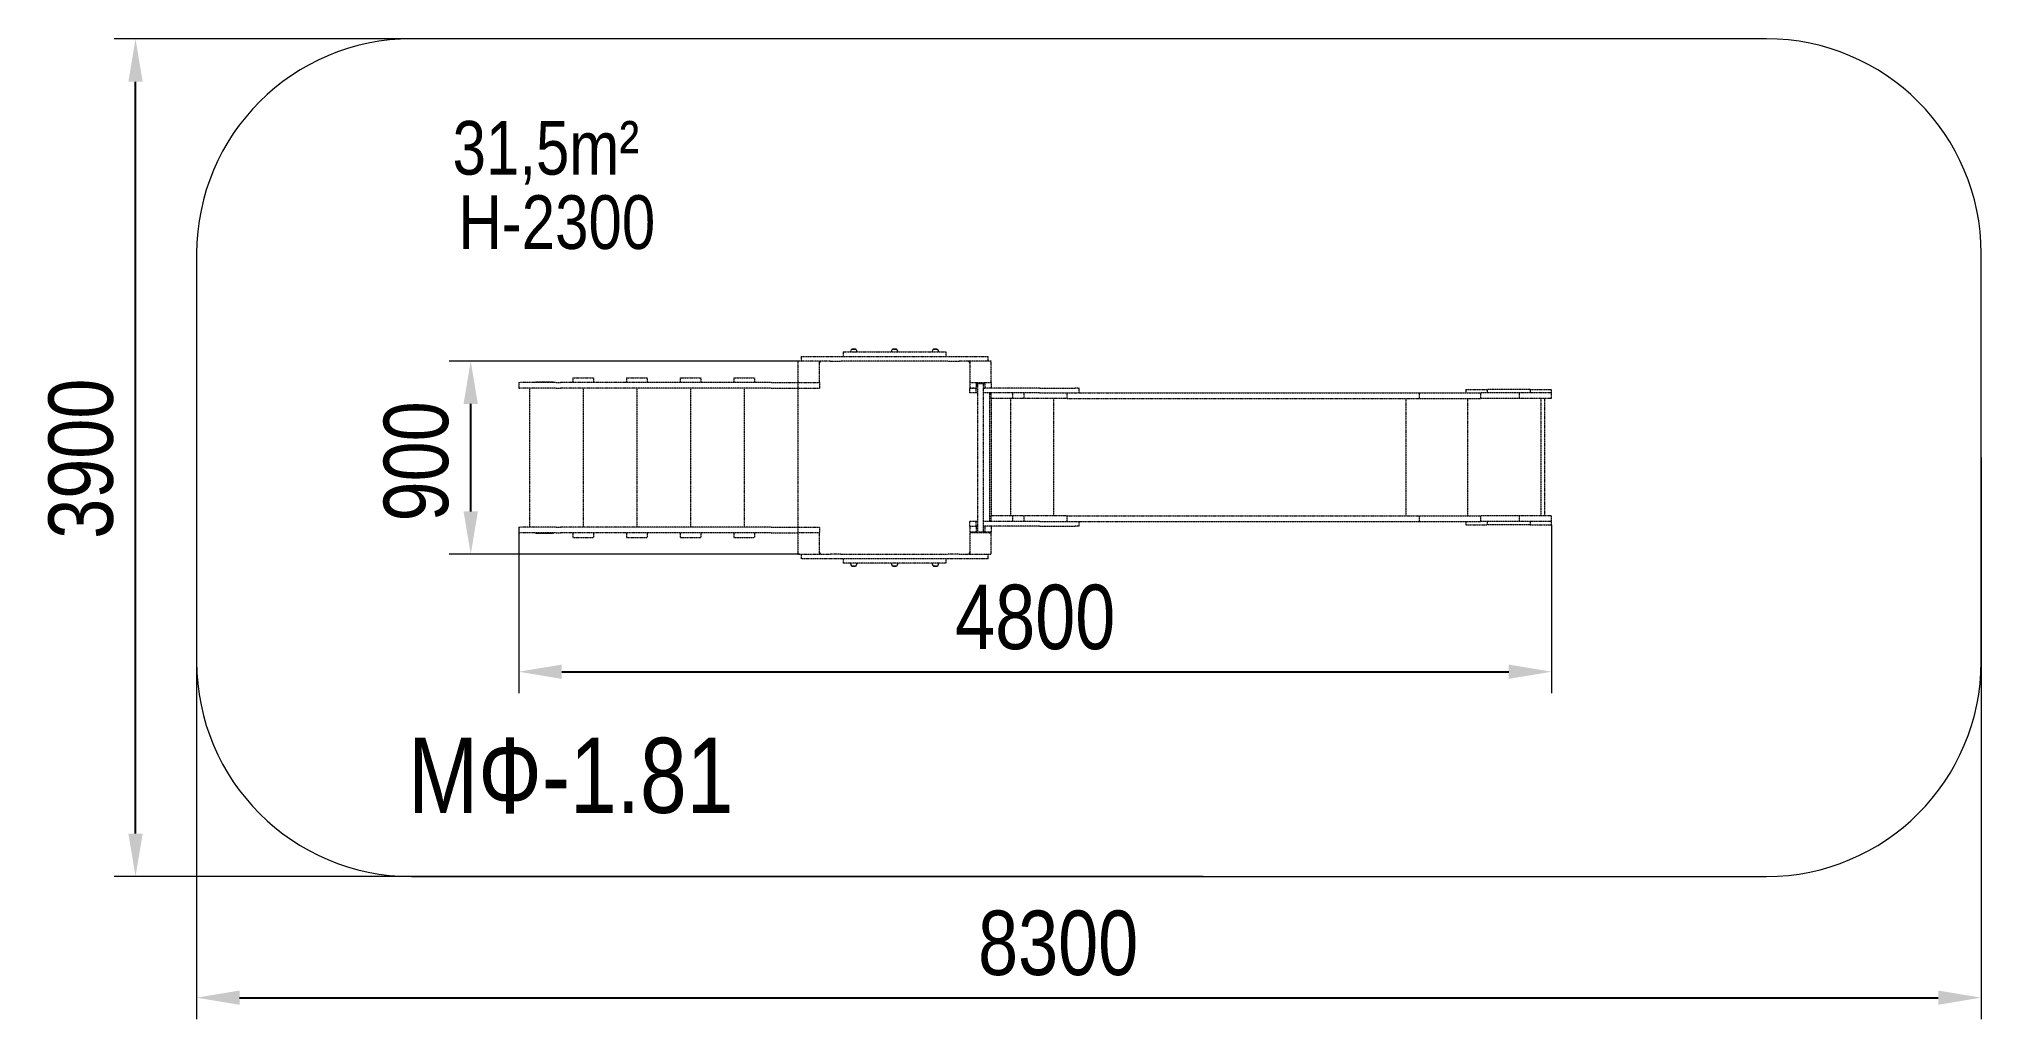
# Model space of a CAD drawing. Header units: millimetres. Extents: x -4067 to 4977, y -2250 to 2314.
import ezdxf

# ---------------------------------------------------------------- set-up
doc = ezdxf.new("R2010")
doc.units = ezdxf.units.MM
doc.linetypes.add('HIDDEN', pattern=[1.905, 1.27, -0.635])
for name, color, linetype in [('DIKOM_АРТИКУЛ', 7, 'Continuous'), ('DIKOM_ЗОНА', 90, 'Continuous'), ('DIKOM_ОБЪЕКТ', 7, 'Continuous'), ('DIKOM_РАЗМЕР_ЗОНА', 7, 'Continuous'), ('DIKOM_РАЗМЕР_ОБЪЕКТА', 7, 'Continuous')]:
    doc.layers.add(name, color=color, linetype=linetype)
doc.styles.add('style1', font='arialbd.ttf', dxfattribs={"width": 0.8})
doc.dimstyles.new('1-50', dxfattribs={"dimtxt": 300, "dimasz": 200, "dimexe": 100, "dimexo": 0, "dimgap": 100, "dimtad": 1, "dimtxsty": 'style1', "dimcen": 200, "dimclrd": 7, "dimclre": 7, "dimclrt": 7, "dimadec": 1, "dimazin": 2, "dimtfac": 1, "dimtmove": 0, "dimatfit": 2, "dimfxl": 0, "dimlwd": 25, "dimlwe": 18, "dimarcsym": 0})

# ---------------------------------------------------------------- blocks, each defined once
blk = doc.blocks.new('*D0')
at = {"layer": 'Defpoints', "color": 0, "transparency": 16777216}
for p in [(-2056.2, 814.5), (-525.6, 814.5), (-525.6, -85.5)]:
    blk.add_point(p, dxfattribs=at)
at = {"layer": 'DIKOM_РАЗМЕР_ОБЪЕКТА', "color": 7, "lineweight": 18, "transparency": 16777216}
for p, q in [((-525.6, 814.5), (-2156.2, 814.5)), ((-525.6, -85.5), (-2156.2, -85.5))]:
    blk.add_line(p, q, dxfattribs=at)
at = {"layer": 'DIKOM_РАЗМЕР_ОБЪЕКТА', "color": 7, "lineweight": 25, "transparency": 16777216}
blk.add_line((-2056.2, 114.5), (-2056.2, 614.5), dxfattribs=at)
at = {"layer": 'DIKOM_РАЗМЕР_ОБЪЕКТА', "color": 7, "transparency": 16777216}
for points in [[(-2089.5, 614.5), (-2022.8, 614.5), (-2056.2, 814.5)], [(-2089.5, 114.5), (-2022.8, 114.5), (-2056.2, -85.5)]]:
    blk.add_solid(points, dxfattribs=at)
at = {"layer": 'DIKOM_РАЗМЕР_ОБЪЕКТА', "color": 7, "transparency": 16777216, "insert": (-2309.3, 347.2), "char_height": 300, "attachment_point": 5, "rotation": 90, "style": 'style1'}
blk.add_mtext('{\\fArial|b0|i0|c204|p34;900}', dxfattribs=at)
blk = doc.blocks.new('*D1')
at = {"layer": 'Defpoints', "color": 0, "transparency": 16777216}
for p in [(-1832.4, 41.5), (2977, 51.5), (2977, -632.2)]:
    blk.add_point(p, dxfattribs=at)
at = {"layer": 'DIKOM_РАЗМЕР_ОБЪЕКТА', "color": 7, "lineweight": 18, "transparency": 16777216}
for p, q in [((-1832.4, 41.5), (-1832.4, -732.2)), ((2977, 51.5), (2977, -732.2))]:
    blk.add_line(p, q, dxfattribs=at)
at = {"layer": 'DIKOM_РАЗМЕР_ОБЪЕКТА', "color": 7, "lineweight": 25, "transparency": 16777216}
blk.add_line((-1632.4, -632.2), (2777, -632.2), dxfattribs=at)
at = {"layer": 'DIKOM_РАЗМЕР_ОБЪЕКТА', "color": 7, "transparency": 16777216}
for points in [[(-1632.4, -598.9), (-1632.4, -665.6), (-1832.4, -632.2)], [(2777, -598.9), (2777, -665.6), (2977, -632.2)]]:
    blk.add_solid(points, dxfattribs=at)
at = {"layer": 'DIKOM_РАЗМЕР_ОБЪЕКТА', "color": 7, "transparency": 16777216, "insert": (572.3, -379.1), "char_height": 300, "attachment_point": 5, "style": 'style1'}
blk.add_mtext('{\\fArial|b0|i0|c204|p34;4800}', dxfattribs=at)
blk = doc.blocks.new('*D2')
at = {"layer": 'Defpoints', "color": 0, "transparency": 16777216}
for p in [(-3332.4, 364.5), (4977, 364.5), (4977, -2149.8)]:
    blk.add_point(p, dxfattribs=at)
at = {"layer": 'DIKOM_РАЗМЕР_ЗОНА', "color": 7, "lineweight": 18, "transparency": 16777216}
for p, q in [((-3332.4, 364.5), (-3332.4, -2249.8)), ((4977, 364.5), (4977, -2249.8))]:
    blk.add_line(p, q, dxfattribs=at)
at = {"layer": 'DIKOM_РАЗМЕР_ЗОНА', "color": 7, "lineweight": 25, "transparency": 16777216}
blk.add_line((-3132.4, -2149.8), (4777, -2149.8), dxfattribs=at)
at = {"layer": 'DIKOM_РАЗМЕР_ЗОНА', "color": 7, "transparency": 16777216}
for points in [[(-3132.4, -2116.5), (-3132.4, -2183.1), (-3332.4, -2149.8)], [(4777, -2116.5), (4777, -2183.1), (4977, -2149.8)]]:
    blk.add_solid(points, dxfattribs=at)
at = {"layer": 'DIKOM_РАЗМЕР_ЗОНА', "color": 7, "transparency": 16777216, "insert": (679, -1896.5), "char_height": 300, "attachment_point": 5, "style": 'style1'}
blk.add_mtext('{\\fArial|b0|i0|c204|p34;8300}', dxfattribs=at)
blk = doc.blocks.new('*D3')
at = {"layer": 'Defpoints', "color": 0, "transparency": 16777216}
for p in [(-3617.1, 2314.5), (1354.3, 2314.5), (1354.3, -1585.5)]:
    blk.add_point(p, dxfattribs=at)
at = {"layer": 'DIKOM_РАЗМЕР_ЗОНА', "color": 7, "lineweight": 18, "transparency": 16777216}
for p, q in [((1354.3, 2314.5), (-3717.1, 2314.5)), ((1354.3, -1585.5), (-3717.1, -1585.5))]:
    blk.add_line(p, q, dxfattribs=at)
at = {"layer": 'DIKOM_РАЗМЕР_ЗОНА', "color": 7, "lineweight": 25, "transparency": 16777216}
blk.add_line((-3617.1, -1385.5), (-3617.1, 2114.5), dxfattribs=at)
at = {"layer": 'DIKOM_РАЗМЕР_ЗОНА', "color": 7, "transparency": 16777216}
for points in [[(-3650.4, 2114.5), (-3583.8, 2114.5), (-3617.1, 2314.5)], [(-3650.4, -1385.5), (-3583.8, -1385.5), (-3617.1, -1585.5)]]:
    blk.add_solid(points, dxfattribs=at)
at = {"layer": 'DIKOM_РАЗМЕР_ЗОНА', "color": 7, "transparency": 16777216, "insert": (-3870.4, 359.6), "char_height": 300, "attachment_point": 5, "rotation": 90, "style": 'style1'}
blk.add_mtext('{\\fArial|b0|i0|c204|p34;3900}', dxfattribs=at)

msp = doc.modelspace()

# ---------------------------------------------------------------- linework, layer by layer
at = {"layer": 'DIKOM_ЗОНА', "color": 3, "lineweight": 15}
msp.add_lwpolyline([(-3332.416, 1314.479), (-3332.416, -585.521, 0.41421356), (-2332.416, -1585.521), (3977.028, -1585.521, 0.41421356), (4977.028, -585.521), (4977.028, 1314.479, 0.41421356), (3977.028, 2314.479), (-2332.416, 2314.479, 0.41421356)], format="xyb", close=True, dxfattribs=at)
at = {"layer": 'DIKOM_ОБЪЕКТ', "color": 7, "linetype": 'HIDDEN', "lineweight": 15}
for p, q in [((-532.417, 814.479), (-532.417, 714.479)), ((-432.417, 814.479), (-532.417, 814.479)), ((-517.417, 835.479), (-517.417, 814.479)), ((-517.417, 835.479), (-492.417, 835.479)), ((-492.417, 835.479), (-422.417, 835.479)), ((-432.417, 714.479), (-432.417, 814.479)), ((-422.417, 814.479), (-432.417, 814.479)), ((-422.417, 835.479), (-382.417, 835.479)), ((-382.417, 814.479), (-422.417, 814.479)), ((-382.417, 835.479), (-332.417, 835.479)), ((-382.417, 814.479), (-332.417, 814.479)), ((-332.417, 835.479), (167.583, 835.479)), ((167.583, 814.479), (-332.417, 814.479)), ((-321.904, 856.479), (-321.904, 835.479)), ((-321.904, 856.479), (-266.857, 856.479)), ((-261.617, 868.479), (-283.217, 868.479)), ((-273.874, 869.531), (-273.891, 869.531)), ((-273.74, 869.531), (-273.874, 869.531)), ((-272.971, 869.531), (-273.74, 869.531)), ((-273.043, 869.53), (-273.043, 869.535)), ((-271.798, 869.531), (-272.659, 869.531)), ((-271.787, 869.531), (-271.629, 869.531)), ((-271.563, 869.531), (-271.299, 869.531)), ((-271.078, 869.494), (-271.47, 869.508)), ((-271.117, 869.531), (-271.246, 869.531)), ((-270.942, 869.531), (-271.117, 869.531)), ((-269.98, 869.433), (-270.372, 869.459)), ((-268.211, 869.439), (-269.98, 869.433)), ((-269.701, 869.512), (-269.309, 869.499)), ((-268.771, 869.402), (-268.517, 869.414)), ((-268.603, 869.465), (-268.211, 869.439)), ((-266.882, 869.06), (-267.93, 869.22)), ((-267.067, 869.137), (-267.717, 869.232)), ((-267.717, 869.188), (-267.717, 869.232)), ((-265.711, 869.143), (-267.067, 869.137)), ((-267.067, 869.137), (-267.067, 869.088)), ((-265.112, 869.068), (-266.882, 869.06)), ((-266.857, 856.479), (-192.631, 856.479)), ((-266.374, 869.24), (-265.711, 869.143)), ((-266.206, 869.215), (-266.206, 869.234)), ((-265.709, 869.158), (-265.112, 869.068)), ((-192.631, 856.479), (-163.918, 856.479)), ((-163.918, 856.479), (-131.904, 856.479)), ((-131.904, 856.479), (-32.929, 856.479)), ((-71.617, 868.479), (-93.217, 868.479)), ((-87.226, 869.397), (-87.897, 869.339)), ((-87.502, 869.374), (-87.488, 869.376)), ((-87.109, 869.398), (-87.226, 869.397)), ((-85.781, 869.518), (-85.781, 869.473)), ((-84.965, 869.515), (-85.298, 869.505)), ((-83.353, 869.531), (-83.877, 869.531)), ((-82.276, 869.531), (-82.59, 869.531)), ((-82.586, 869.531), (-82.586, 869.535)), ((-82.066, 869.494), (-82.367, 869.508)), ((-81.881, 869.53), (-82.172, 869.53)), ((-81.416, 869.531), (-81.685, 869.531)), ((-81.224, 869.433), (-81.525, 869.459)), ((-81.419, 869.531), (-81.471, 869.531)), ((-80.942, 869.531), (-81.416, 869.531)), ((-78.6, 869.439), (-81.224, 869.433)), ((-79.748, 869.38), (-79.748, 869.238)), ((-79.743, 869.512), (-79.442, 869.499)), ((-78.848, 869.06), (-79.651, 869.22)), ((-78.842, 869.137), (-79.34, 869.232)), ((-79.34, 869.158), (-79.34, 869.232)), ((-78.901, 869.465), (-78.6, 869.439)), ((-76.224, 869.068), (-78.848, 869.06)), ((-76.831, 869.143), (-78.842, 869.137)), ((-77.339, 869.24), (-76.831, 869.143)), ((-77.062, 869.234), (-76.224, 869.068)), ((-76.07, 869.24), (-75.343, 869.143)), ((-75.341, 869.145), (-74.781, 869.068)), ((-32.929, 856.479), (-0.915, 856.479)), ((-0.915, 856.479), (27.798, 856.479)), ((27.798, 856.479), (102.024, 856.479)), ((118.383, 868.479), (96.783, 868.479)), ((102.024, 856.479), (157.071, 856.479)), ((106.135, 869.531), (106.109, 869.531)), ((106.286, 869.531), (106.135, 869.531)), ((107.094, 869.531), (106.286, 869.531)), ((106.913, 869.53), (106.913, 869.535)), ((108.144, 869.531), (107.286, 869.531)), ((108.477, 869.531), (108.653, 869.531)), ((109.034, 869.494), (108.633, 869.508)), ((108.905, 869.531), (108.714, 869.531)), ((109.058, 869.531), (108.905, 869.531)), ((110.156, 869.433), (109.755, 869.459)), ((111.808, 869.439), (110.156, 869.433)), ((110.286, 869.512), (110.383, 869.509)), ((111.327, 869.402), (111.574, 869.414)), ((111.408, 869.465), (111.808, 869.439)), ((113.322, 869.06), (112.251, 869.22)), ((113.114, 869.137), (112.45, 869.232)), ((112.45, 869.19), (112.45, 869.232)), ((114.38, 869.143), (113.114, 869.137)), ((113.114, 869.137), (113.114, 869.091)), ((114.974, 869.068), (113.322, 869.06)), ((113.703, 869.24), (114.38, 869.143)), ((113.857, 869.218), (113.857, 869.234)), ((114.382, 869.156), (114.974, 869.068)), ((157.071, 835.479), (157.071, 856.479)), ((167.583, 835.479), (217.583, 835.479)), ((167.583, 814.479), (217.583, 814.479)), ((217.583, 835.479), (257.583, 835.479)), ((257.583, 814.479), (217.583, 814.479)), ((257.583, 835.479), (327.583, 835.479)), ((267.583, 814.479), (257.583, 814.479)), ((367.583, 814.479), (267.583, 814.479)), ((267.583, 814.479), (267.583, 714.479)), ((327.583, 835.479), (352.583, 835.479)), ((352.583, 814.479), (352.583, 835.479)), ((367.583, 714.479), (367.583, 814.479)), ((-1580.419, 735.479), (-1580.419, 714.479)), ((-1580.419, 735.479), (-1484.419, 735.479)), ((-1484.419, 735.479), (-1484.419, 714.479)), ((-1330.419, 735.479), (-1330.419, 714.479)), ((-1330.419, 735.479), (-1234.419, 735.479)), ((-1234.419, 735.479), (-1234.419, 714.479)), ((-1080.419, 735.479), (-1080.419, 714.479)), ((-1080.419, 735.479), (-984.419, 735.479)), ((-984.419, 735.479), (-984.419, 714.479)), ((-830.419, 735.479), (-830.419, 714.479)), ((-830.419, 735.479), (-734.419, 735.479)), ((-734.419, 735.479), (-734.419, 714.479)), ((-1832.416, 714.479), (-1832.416, 687.479)), ((-1832.416, 714.479), (-1825.134, 714.479)), ((-1832.416, 687.479), (-1825.134, 687.479)), ((-1658.632, 714.479), (-1825.134, 714.479)), ((-1658.632, 687.479), (-1825.134, 687.479)), ((-1782.417, 687.479), (-1782.417, 41.479)), ((-1752.417, 717.479), (-1672.417, 717.479)), ((-1752.417, 714.479), (-1752.417, 717.479)), ((-1672.417, 717.479), (-1672.417, 714.479)), ((-1658.632, 714.479), (-1637.595, 714.479)), ((-1658.632, 687.479), (-1637.595, 687.479)), ((-657.681, 714.479), (-1637.595, 714.479)), ((-657.681, 687.479), (-1637.595, 687.479)), ((-1532.417, 687.479), (-1532.417, 41.479)), ((-1282.417, 687.479), (-1282.417, 41.479)), ((-1032.417, 687.479), (-1032.417, 41.479)), ((-782.417, 687.479), (-782.417, 41.479)), ((-657.681, 714.479), (-586.001, 714.479)), ((-657.681, 687.479), (-586.001, 687.479)), ((-586.001, 714.479), (-532.417, 714.479)), ((-586.001, 687.479), (-532.417, 687.479)), ((-532.417, 714.479), (-432.417, 714.479)), ((-532.417, 714.479), (-532.417, 687.479)), ((-532.417, 687.479), (-432.417, 687.479)), ((-532.417, 687.479), (-532.417, 41.479)), ((-432.417, 714.479), (-432.417, 687.479)), ((267.583, 714.479), (367.583, 714.479)), ((267.583, 714.479), (267.583, 687.479)), ((267.583, 714.479), (267.583, 714.479)), ((267.583, 666.479), (267.583, 687.479)), ((267.595, 687.479), (267.583, 687.479)), ((267.595, 687.479), (267.583, 687.479)), ((267.595, 666.479), (267.583, 666.479)), ((267.595, 714.479), (267.595, 687.479)), ((267.595, 666.479), (267.595, 687.479)), ((297.595, 687.479), (267.595, 687.479)), ((267.595, 687.479), (297.595, 687.479)), ((297.595, 666.479), (267.595, 666.479)), ((297.583, 714.479), (297.583, 710.479)), ((297.583, 710.479), (337.583, 710.479)), ((297.595, 710.479), (297.595, 687.479)), ((297.595, 666.479), (297.595, 687.479)), ((297.595, 687.479), (304.083, 687.479)), ((304.083, 666.479), (297.595, 666.479)), ((304.083, 710.479), (304.083, 18.479)), ((331.083, 18.479), (331.083, 710.479)), ((331.083, 687.479), (337.592, 687.479)), ((448.746, 666.479), (331.083, 666.479)), ((337.583, 714.479), (337.583, 710.479)), ((337.592, 714.479), (337.592, 687.479)), ((448.746, 687.479), (337.687, 687.479)), ((361.583, 66.479), (361.583, 666.479)), ((367.583, 714.479), (367.592, 714.479)), ((367.583, 639.479), (367.583, 666.479)), ((467.583, 639.479), (367.583, 639.479)), ((367.583, 639.479), (367.583, 93.479)), ((367.592, 714.479), (367.592, 687.479)), ((591.495, 687.479), (448.746, 687.479)), ((591.495, 666.479), (448.746, 666.479)), ((457.368, 639.479), (457.368, 93.479)), ((467.583, 639.479), (467.583, 666.479)), ((520.348, 639.479), (467.583, 639.479)), ((520.348, 639.479), (520.348, 666.479)), ((720.893, 639.479), (520.348, 639.479)), ((591.495, 687.479), (757.629, 687.479)), ((591.495, 666.479), (757.629, 666.479)), ((657.913, 639.479), (657.913, 93.479)), ((720.893, 639.479), (720.893, 666.479)), ((720.893, 639.479), (2360.967, 639.479)), ((776.49, 687.479), (757.629, 687.479)), ((757.629, 666.479), (2360.967, 666.479)), ((776.49, 666.479), (776.49, 687.479)), ((2297.986, 639.479), (2297.986, 93.479)), ((2360.967, 639.479), (2360.967, 666.479)), ((2360.967, 666.479), (2647.459, 666.479)), ((2360.967, 639.479), (2647.459, 639.479)), ((2577.027, 681.479), (2577.027, 666.479)), ((2577.027, 681.479), (2677.028, 681.479)), ((2584.479, 639.479), (2584.479, 93.479)), ((2647.459, 639.479), (2647.459, 666.479)), ((2827.027, 666.479), (2647.459, 666.479)), ((2827.027, 639.479), (2647.459, 639.479)), ((2677.028, 681.479), (2677.028, 666.479)), ((2877.028, 681.479), (2677.028, 681.479)), ((2827.027, 639.479), (2827.027, 666.479)), ((2977.028, 666.479), (2827.027, 666.479)), ((2977.028, 639.479), (2827.027, 639.479)), ((2877.028, 681.479), (2877.028, 666.479)), ((2877.028, 681.479), (2977.028, 681.479)), ((2927.028, 639.479), (2927.028, 93.479)), ((2946.028, 93.479), (2946.028, 639.479)), ((2977.028, 666.479), (2977.028, 681.479)), ((2977.028, 639.479), (2977.028, 666.479)), ((367.583, 66.479), (367.583, 93.479)), ((467.583, 93.479), (367.583, 93.479)), ((467.583, 66.479), (467.583, 93.479)), ((520.348, 93.479), (467.583, 93.479)), ((520.348, 66.479), (520.348, 93.479)), ((720.893, 93.479), (520.348, 93.479)), ((720.893, 66.479), (720.893, 93.479)), ((720.893, 93.479), (2360.967, 93.479)), ((2360.967, 66.479), (2360.967, 93.479)), ((2360.967, 93.479), (2647.459, 93.479)), ((2647.459, 66.479), (2647.459, 93.479)), ((2827.027, 93.479), (2647.459, 93.479)), ((2827.027, 66.479), (2827.027, 93.479)), ((2977.028, 93.479), (2827.027, 93.479)), ((2977.028, 66.479), (2977.028, 93.479)), ((-1832.416, 41.479), (-1832.416, 14.479)), ((-1832.416, 41.479), (-1825.134, 41.479)), ((-1832.416, 14.479), (-1825.134, 14.479)), ((-1658.632, 41.479), (-1825.134, 41.479)), ((-1658.632, 14.479), (-1825.134, 14.479)), ((-1752.417, 11.479), (-1752.417, 14.479)), ((-1672.417, 11.479), (-1752.417, 11.479)), ((-1672.417, 14.479), (-1672.417, 11.479)), ((-1658.632, 41.479), (-1637.595, 41.479)), ((-1658.632, 14.479), (-1637.595, 14.479)), ((-657.681, 41.479), (-1637.595, 41.479)), ((-657.681, 14.479), (-1637.595, 14.479)), ((-1580.419, 14.479), (-1580.419, -6.521)), ((-1484.419, 14.479), (-1484.419, -6.521)), ((-1330.419, 14.479), (-1330.419, -6.521)), ((-1234.419, 14.479), (-1234.419, -6.521)), ((-1080.419, 14.479), (-1080.419, -6.521)), ((-984.419, 14.479), (-984.419, -6.521)), ((-830.419, 14.479), (-830.419, -6.521)), ((-734.419, 14.479), (-734.419, -6.521)), ((-657.681, 41.479), (-586.001, 41.479)), ((-657.681, 14.479), (-586.001, 14.479)), ((-586.001, 41.479), (-532.417, 41.479)), ((-586.001, 14.479), (-532.417, 14.479)), ((-532.417, 41.479), (-532.417, 14.479)), ((-532.417, 41.479), (-432.417, 41.479)), ((-432.417, 14.479), (-532.417, 14.479)), ((-532.417, 14.479), (-532.417, -85.521)), ((-432.417, 41.479), (-432.417, 14.479)), ((-432.417, -85.521), (-432.417, 14.479)), ((267.583, 45.479), (267.583, 66.479)), ((267.595, 66.479), (267.583, 66.479)), ((267.595, 45.479), (267.583, 45.479)), ((267.583, 45.479), (267.583, 18.479)), ((267.595, 45.479), (267.583, 45.479)), ((267.595, 18.479), (267.583, 18.479)), ((367.583, 14.479), (267.583, 14.479)), ((267.583, 14.479), (267.583, -85.521)), ((267.595, 45.479), (267.595, 66.479)), ((297.595, 66.479), (267.595, 66.479)), ((267.595, 45.479), (267.595, 18.479)), ((267.595, 45.479), (297.593, 45.479)), ((267.595, 18.479), (297.593, 18.479)), ((275.583, 18.479), (275.583, 14.479)), ((297.583, 18.479), (297.583, 14.479)), ((297.583, 18.479), (337.583, 18.479)), ((297.593, 45.479), (297.593, 18.479)), ((297.596, 45.479), (297.593, 45.479)), ((297.595, 45.479), (297.595, 66.479)), ((304.083, 66.479), (297.595, 66.479)), ((304.083, 45.479), (297.595, 45.479)), ((448.746, 66.479), (331.083, 66.479)), ((448.746, 45.479), (331.083, 45.479)), ((337.583, 18.479), (337.583, 14.479)), ((337.603, 18.479), (337.583, 18.479)), ((337.603, 45.479), (337.603, 18.479)), ((337.603, 18.479), (367.602, 18.479)), ((357.583, 18.479), (357.583, 14.479)), ((367.583, 18.479), (367.583, 14.479)), ((367.583, -85.521), (367.583, 14.479)), ((367.602, 45.479), (367.602, 18.479)), ((591.495, 66.479), (448.746, 66.479)), ((591.495, 45.479), (448.746, 45.479)), ((591.495, 66.479), (757.629, 66.479)), ((591.495, 45.479), (757.629, 45.479)), ((757.629, 66.479), (2360.967, 66.479)), ((776.49, 45.479), (757.629, 45.479)), ((776.49, 45.479), (776.49, 66.479)), ((2360.967, 66.479), (2647.459, 66.479)), ((2577.027, 66.479), (2577.027, 51.479)), ((2577.027, 51.479), (2677.028, 51.479)), ((2827.027, 66.479), (2647.459, 66.479)), ((2677.028, 66.479), (2677.028, 51.479)), ((2877.028, 51.479), (2677.028, 51.479)), ((2977.028, 66.479), (2827.027, 66.479)), ((2877.028, 66.479), (2877.028, 51.479)), ((2877.028, 51.479), (2977.028, 51.479)), ((2977.028, 51.479), (2977.028, 66.479)), ((-1580.419, -6.521), (-1484.419, -6.521)), ((-1330.419, -6.521), (-1234.419, -6.521)), ((-1080.419, -6.521), (-984.419, -6.521)), ((-830.419, -6.521), (-734.419, -6.521)), ((-532.417, -85.521), (-432.417, -85.521)), ((-517.417, -85.521), (-517.417, -106.521)), ((-432.417, -85.521), (-422.417, -85.521)), ((-422.417, -85.521), (-382.417, -85.521)), ((-332.417, -85.521), (-382.417, -85.521)), ((-332.417, -85.521), (167.583, -85.521)), ((217.583, -85.521), (167.583, -85.521)), ((217.583, -85.521), (257.583, -85.521)), ((257.583, -85.521), (267.583, -85.521)), ((267.583, -85.521), (367.583, -85.521)), ((352.583, -106.521), (352.583, -85.521)), ((-492.417, -106.521), (-517.417, -106.521)), ((-422.417, -106.521), (-492.417, -106.521)), ((-382.417, -106.521), (-422.417, -106.521)), ((-332.417, -106.521), (-382.417, -106.521)), ((167.583, -106.521), (-332.417, -106.521)), ((-321.904, -106.521), (-321.904, -127.521)), ((-266.857, -127.521), (-321.904, -127.521)), ((-283.217, -139.521), (-261.617, -139.521)), ((-279.807, -140.11), (-278.155, -140.102)), ((-279.215, -140.199), (-279.807, -140.11)), ((-279.213, -140.186), (-277.947, -140.18)), ((-278.536, -140.282), (-279.213, -140.186)), ((-278.69, -140.26), (-278.69, -140.277)), ((-278.155, -140.102), (-277.084, -140.263)), ((-277.947, -140.18), (-277.947, -140.134)), ((-277.947, -140.18), (-277.283, -140.275)), ((-277.283, -140.233), (-277.283, -140.275)), ((-276.641, -140.482), (-274.989, -140.476)), ((-276.241, -140.508), (-276.641, -140.482)), ((-276.16, -140.444), (-276.407, -140.457)), ((-275.119, -140.555), (-275.216, -140.552)), ((-274.989, -140.476), (-274.588, -140.502)), ((-273.891, -140.574), (-273.738, -140.574)), ((-273.867, -140.537), (-273.466, -140.55)), ((-273.738, -140.574), (-273.547, -140.574)), ((-273.31, -140.574), (-273.486, -140.573)), ((-272.977, -140.574), (-272.12, -140.574)), ((-271.927, -140.574), (-271.119, -140.574)), ((-271.746, -140.572), (-271.746, -140.577)), ((-271.119, -140.574), (-270.968, -140.574)), ((-270.968, -140.574), (-270.942, -140.574)), ((-192.631, -127.521), (-266.857, -127.521)), ((-163.918, -127.521), (-192.631, -127.521)), ((-131.904, -127.521), (-163.918, -127.521)), ((-32.929, -127.521), (-131.904, -127.521)), ((-93.217, -139.521), (-71.617, -139.521)), ((-89.492, -140.188), (-90.052, -140.11)), ((-88.763, -140.282), (-89.49, -140.186)), ((-88.609, -140.11), (-85.985, -140.102)), ((-87.771, -140.277), (-88.609, -140.11)), ((-88.002, -140.186), (-85.991, -140.18)), ((-87.494, -140.282), (-88.002, -140.186)), ((-86.233, -140.482), (-83.609, -140.476)), ((-85.932, -140.508), (-86.233, -140.482)), ((-85.991, -140.18), (-85.493, -140.275)), ((-85.985, -140.102), (-85.182, -140.263)), ((-85.493, -140.201), (-85.493, -140.275)), ((-85.09, -140.555), (-85.391, -140.542)), ((-85.085, -140.423), (-85.085, -140.281)), ((-83.891, -140.574), (-83.417, -140.574)), ((-83.609, -140.476), (-83.308, -140.502)), ((-83.417, -140.574), (-83.148, -140.574)), ((-83.414, -140.574), (-83.362, -140.574)), ((-82.952, -140.572), (-82.661, -140.572)), ((-82.767, -140.537), (-82.466, -140.55)), ((-82.542, -140.574), (-82.243, -140.574)), ((-82.247, -140.574), (-82.247, -140.577)), ((-81.48, -140.574), (-80.956, -140.574)), ((-79.868, -140.557), (-79.535, -140.548)), ((-79.535, -140.561), (-79.535, -140.021)), ((-77.724, -140.441), (-77.607, -140.44)), ((-77.607, -140.44), (-76.936, -140.382)), ((-77.331, -140.417), (-77.345, -140.418)), ((-0.915, -127.521), (-32.929, -127.521)), ((27.798, -127.521), (-0.915, -127.521)), ((102.024, -127.521), (27.798, -127.521)), ((96.783, -139.521), (118.383, -139.521)), ((100.279, -140.11), (102.049, -140.102)), ((100.876, -140.201), (100.279, -140.11)), ((100.878, -140.186), (102.234, -140.18)), ((101.541, -140.282), (100.878, -140.186)), ((101.373, -140.258), (101.373, -140.277)), ((157.071, -127.521), (102.024, -127.521)), ((102.049, -140.102), (103.097, -140.263)), ((102.234, -140.18), (102.234, -140.131)), ((102.234, -140.18), (102.884, -140.275)), ((102.884, -140.23), (102.884, -140.275)), ((103.378, -140.482), (105.147, -140.476)), ((103.77, -140.508), (103.378, -140.482)), ((103.938, -140.445), (103.684, -140.457)), ((104.868, -140.555), (104.476, -140.542)), ((105.147, -140.476), (105.539, -140.502)), ((106.109, -140.574), (106.284, -140.574)), ((106.245, -140.537), (106.637, -140.55)), ((106.284, -140.574), (106.413, -140.574)), ((106.73, -140.574), (106.466, -140.573)), ((106.954, -140.574), (106.796, -140.574)), ((106.965, -140.574), (107.826, -140.574)), ((108.138, -140.574), (108.907, -140.574)), ((108.21, -140.572), (108.21, -140.577)), ((108.907, -140.574), (109.041, -140.574)), ((109.041, -140.574), (109.058, -140.574)), ((157.071, -127.521), (157.071, -106.521)), ((217.583, -106.521), (167.583, -106.521)), ((257.583, -106.521), (217.583, -106.521)), ((327.583, -106.521), (257.583, -106.521)), ((352.583, -106.521), (327.583, -106.521))]:
    msp.add_line(p, q, dxfattribs=at)
at = {"layer": 'DIKOM_ОБЪЕКТ', "color": 7, "linetype": 'HIDDEN', "lineweight": 15, "flags": 128}
for points in [[(-275.261, 869.507), (-275.715, 869.491), (-275.818, 869.486)], [(-275.059, 869.515), (-275.451, 869.502), (-275.566, 869.496)], [(-273.016, 869.529), (-273.361, 869.529), (-273.568, 869.529)], [(-271.47, 869.508), (-271.179, 869.518), (-270.624, 869.525)], [(-271.113, 869.531), (-270.8, 869.53), (-270.321, 869.524)], [(-270.372, 869.459), (-269.974, 869.476), (-268.603, 869.465)], [(-270.321, 869.524), (-270.096, 869.522), (-269.701, 869.512)], [(-267.93, 869.22), (-268.505, 869.299), (-268.729, 869.34), (-268.83, 869.372), (-268.817, 869.381)], [(-268.378, 869.364), (-268.174, 869.377), (-268.13, 869.378)], [(-85.699, 869.492), (-85.768, 869.489), (-85.762, 869.488)], [(-83.857, 869.531), (-84.405, 869.528), (-84.817, 869.521)], [(-83.85, 869.531), (-84.18, 869.53), (-84.329, 869.528)], [(-81.93, 869.531), (-82.197, 869.531), (-83.268, 869.531), (-83.648, 869.531), (-83.976, 869.529)], [(-83.553, 869.529), (-83.817, 869.529), (-83.976, 869.529)], [(-82.367, 869.508), (-81.935, 869.518), (-81.111, 869.525)], [(-81.525, 869.459), (-80.935, 869.476), (-78.901, 869.465)], [(-81.471, 869.531), (-81.152, 869.53), (-80.663, 869.524)], [(-81.045, 869.531), (-81.046, 869.531), (-81.164, 869.531)], [(-80.951, 869.531), (-80.659, 869.53), (-80.211, 869.524)], [(-80.663, 869.524), (-80.329, 869.522), (-79.743, 869.512)], [(-79.651, 869.22), (-80.069, 869.299), (-80.177, 869.34), (-80.17, 869.348)], [(-80.15, 869.372), (-79.935, 869.402), (-79.475, 869.414)], [(-79.34, 869.232), (-79.634, 869.286), (-79.732, 869.316), (-79.734, 869.329)], [(-76.845, 869.329), (-76.667, 869.311), (-75.981, 869.234)], [(104.762, 869.507), (104.295, 869.491), (104.104, 869.482)], [(107.054, 869.529), (106.702, 869.529), (106.49, 869.529)], [(108.168, 869.531), (108.354, 869.531), (108.404, 869.531)], [(108.633, 869.508), (108.905, 869.518), (109.424, 869.525)], [(108.922, 869.531), (109.232, 869.53), (109.706, 869.524)], [(109.706, 869.524), (109.917, 869.522), (110.286, 869.512)], [(109.755, 869.459), (110.127, 869.476), (111.408, 869.465)], [(112.251, 869.22), (111.66, 869.299), (111.423, 869.34), (111.308, 869.372), (111.317, 869.385)], [(111.745, 869.364), (111.929, 869.377), (111.97, 869.378)], [(-277.084, -140.263), (-276.493, -140.342), (-276.256, -140.382), (-276.141, -140.415), (-276.15, -140.428)], [(-276.578, -140.407), (-276.762, -140.42), (-276.803, -140.42)], [(-274.588, -140.502), (-274.96, -140.518), (-276.241, -140.508)], [(-274.539, -140.567), (-274.75, -140.565), (-275.119, -140.555)], [(-273.755, -140.574), (-274.065, -140.572), (-274.539, -140.567)], [(-273.466, -140.55), (-273.738, -140.56), (-274.257, -140.568)], [(-273.001, -140.574), (-273.187, -140.574), (-273.238, -140.574)], [(-271.887, -140.572), (-271.535, -140.572), (-271.323, -140.572)], [(-269.595, -140.55), (-269.128, -140.534), (-268.937, -140.525)], [(-87.988, -140.371), (-88.166, -140.354), (-88.852, -140.277)], [(-83.308, -140.502), (-83.898, -140.518), (-85.932, -140.508)], [(-85.493, -140.275), (-85.199, -140.329), (-85.101, -140.359), (-85.099, -140.371)], [(-84.683, -140.415), (-84.898, -140.444), (-85.358, -140.457)], [(-85.182, -140.263), (-84.764, -140.342), (-84.656, -140.382), (-84.663, -140.391)], [(-84.17, -140.567), (-84.504, -140.565), (-85.09, -140.555)], [(-83.362, -140.574), (-83.681, -140.572), (-84.17, -140.567)], [(-83.789, -140.574), (-83.788, -140.574), (-83.669, -140.574)], [(-82.466, -140.55), (-82.898, -140.56), (-83.722, -140.568)], [(-82.904, -140.574), (-82.636, -140.573), (-81.565, -140.574), (-81.185, -140.574), (-80.857, -140.572)], [(-81.28, -140.572), (-81.016, -140.572), (-80.857, -140.572)], [(-80.983, -140.574), (-80.653, -140.573), (-80.504, -140.571)], [(-80.976, -140.574), (-80.428, -140.571), (-80.016, -140.563)], [(-79.134, -140.535), (-79.065, -140.531), (-79.071, -140.531)], [(103.097, -140.263), (103.672, -140.342), (103.896, -140.382), (103.996, -140.415), (103.984, -140.424)], [(103.545, -140.407), (103.341, -140.42), (103.297, -140.42)], [(105.539, -140.502), (105.141, -140.518), (103.77, -140.508)], [(105.488, -140.567), (105.263, -140.565), (104.868, -140.555)], [(106.28, -140.574), (105.967, -140.572), (105.488, -140.567)], [(106.637, -140.55), (106.346, -140.56), (105.791, -140.568)], [(108.183, -140.572), (108.528, -140.572), (108.735, -140.572)], [(110.226, -140.557), (110.618, -140.545), (110.733, -140.539)], [(110.428, -140.55), (110.882, -140.534), (110.984, -140.529)]]:
    msp.add_lwpolyline(points, dxfattribs=at)
at = {"layer": 'DIKOM_ОБЪЕКТ', "color": 7, "linetype": 'HIDDEN', "lineweight": 15}
for centre, radius, start, end in [((-422.417, 804.479), 10, 90, 180), ((-268.74, 856.319), 18.677, 139.3788429, 179.5090666), ((-273.891, 827.696), 41.836, 92.636451, 102.879622), ((-273.891, 827.696), 41.836, 90, 91.8842004), ((-273.597, 812.743), 56.788, 90.1226456, 91.6794059), ((-273.824, 823.349), 46.182, 90.0370916, 91.5321995), ((-272.367, 371.283), 498.249, 89.907515, 90.1381786), ((-272.098, 686.755), 182.776, 89.5379503, 90.2880042), ((-271.135, 845.186), 24.346, 89.9484489, 90.3854082), ((-270.137, 849.421), 20.095, 87.6382264, 92.6846232), ((-270.942, 827.696), 41.836, 88.541523, 90), ((-270.942, 827.696), 41.836, 77.120378, 87.8218217), ((-268.94, 849.462), 19.961, 82.1265101, 88.7851761), ((-267.827, 870.922), 1.694, 250.8271878, 273.7214215), ((-268.391, 855.049), 14.334, 81.9112134, 88.9563777), ((-276.093, 856.319), 18.677, 0.4909334, 40.6211571), ((-78.74, 856.319), 18.677, 139.3788429, 179.5090666), ((-83.891, 827.696), 41.836, 92.0011747, 102.879622), ((-84.583, 837.36), 32.148, 91.2748573, 92.8095369), ((-83.891, 827.696), 41.836, 91.2653954, 92.0011747), ((-82.615, 679.239), 190.293, 89.5471705, 90.2822557), ((-80.67, 825.339), 44.177, 88.4069447, 91.8107061), ((-80.942, 827.696), 41.836, 89.198577, 90), ((-80.942, 827.696), 41.836, 77.120378, 88.9179595), ((-79.183, 864.171), 5.207, 89.9869939, 96.0860228), ((-79.289, 855.183), 14.233, 80.9971637, 90.7481656), ((-78.992, 859.323), 10.056, 80.5420185, 91.0830756), ((-79.294, 843.424), 26.016, 82.8798915, 85.0397139), ((-86.093, 856.319), 18.677, 0.4909334, 40.6211571), ((111.26, 856.319), 18.677, 139.3788429, 179.5090666), ((106.109, 827.696), 41.836, 92.7442294, 102.879622), ((104.758, 865), 4.519, 87.5612352, 95.0227413), ((106.109, 827.696), 41.836, 90, 92.0591001), ((106.463, 810.512), 59.019, 90.148791, 91.6520971), ((106.205, 822.051), 47.48, 90.0596747, 91.513823), ((107.68, 380.586), 488.945, 89.9066395, 90.1394857), ((107.964, 690.167), 179.364, 89.5335784, 90.2907288), ((108.89, 818.462), 51.069, 89.9644075, 90.2660999), ((109.907, 852.131), 17.385, 87.7670227, 92.8772565), ((109.058, 827.696), 41.836, 88.6155247, 90), ((109.058, 827.696), 41.836, 77.120378, 86.865776), ((111.047, 848.672), 20.753, 82.219464, 88.5452642), ((112.381, 871.337), 2.106, 252.4949715, 271.8859045), ((111.632, 854.459), 14.925, 82.0230595, 88.7014507), ((103.907, 856.319), 18.677, 0.4909334, 40.6211571), ((257.583, 804.479), 10, 0, 90), ((357.583, 24.479), 10, 270, 323.1301024), ((-422.417, -75.521), 10, 180, 270), ((257.583, -75.521), 10, 270, 0), ((-268.74, -127.361), 18.677, 180.4909334, 220.6211571), ((-273.891, -98.738), 41.836, 257.120378, 266.865776), ((-275.88, -119.714), 20.754, 262.2194903, 268.5453125), ((-276.465, -125.501), 14.925, 262.0230722, 268.7015433), ((-277.214, -142.379), 2.106, 72.4949676, 91.8862179), ((-274.74, -123.173), 17.386, 267.767126, 272.8771494), ((-273.891, -98.738), 41.836, 268.6155247, 270), ((-272.797, 38.795), 179.369, 269.5335874, 270.2907212), ((-273.723, -89.505), 51.069, 269.9644075, 270.2661), ((-272.513, 348.363), 488.937, 269.9066375, 270.1394893), ((-271.297, -81.547), 59.027, 270.1489095, 271.6520117), ((-271.038, -93.098), 47.476, 270.0596131, 271.5138633), ((-270.942, -98.738), 41.836, 270, 272.0591001), ((-269.591, -136.064), 4.497, 267.5392411, 275.0363226), ((-270.942, -98.738), 41.836, 272.7442294, 282.879622), ((-276.093, -127.361), 18.677, 319.3788429, 359.5090666), ((-78.74, -127.361), 18.677, 180.4909334, 220.6211571), ((-83.891, -98.738), 41.836, 257.120378, 268.9253413), ((-85.539, -114.467), 26.016, 262.8798915, 265.0397139), ((-85.544, -126.225), 14.233, 260.9971637, 270.7481656), ((-85.841, -130.366), 10.056, 260.5420184, 271.0830757), ((-85.65, -135.213), 5.207, 269.9869938, 276.086023), ((-84.163, -96.382), 44.177, 268.4069447, 271.8107061), ((-83.891, -98.738), 41.836, 269.198577, 270), ((-82.218, 49.719), 190.293, 269.5471705, 270.2822557), ((-80.942, -98.738), 41.836, 271.2653954, 272.0011747), ((-80.25, -108.403), 32.148, 271.2748573, 272.8095369), ((-80.942, -98.738), 41.836, 272.0011747, 282.879622), ((-86.093, -127.361), 18.677, 319.3788429, 359.5090666), ((111.26, -127.361), 18.677, 180.4909334, 220.6211571), ((106.109, -98.738), 41.836, 257.120378, 267.8218217), ((104.107, -120.503), 19.962, 262.1267163, 268.7850098), ((103.558, -126.091), 14.334, 261.9113391, 268.956277), ((102.993, -141.965), 1.694, 70.8275418, 93.7206696), ((105.304, -120.463), 20.096, 267.6383228, 272.6845303), ((106.109, -98.738), 41.836, 268.541523, 270), ((107.265, 42.209), 182.783, 269.5379674, 270.28799), ((106.302, -116.228), 24.346, 269.948449, 270.3854082), ((107.534, 357.67), 498.244, 269.9075137, 270.1381802), ((108.764, -83.783), 56.791, 270.1226822, 271.6793747), ((108.991, -94.399), 46.175, 270.0369799, 271.5323108), ((109.058, -98.738), 41.836, 270, 271.8842004), ((109.058, -98.738), 41.836, 272.636451, 282.879622), ((103.907, -127.361), 18.677, 319.3788429, 359.5090666)]:
    msp.add_arc(centre, radius, start, end, dxfattribs=at)

# ---------------------------------------------------------------- texts
at = {"layer": 'DIKOM_АРТИКУЛ', "insert": (-2347.662, -939.649), "char_height": 350, "attachment_point": 1, "style": 'style1'}
msp.add_mtext_dynamic_manual_height_columns('{\\fArial|b0|i0|c204|p34;MФ-1.81}', width=1572.9565, gutter_width=20, heights=[0], dxfattribs=at)
at = {"layer": 'DIKOM_РАЗМЕР_ОБЪЕКТА', "insert": (-2140.769, 1932.288), "char_height": 250, "attachment_point": 1, "style": 'style1'}
msp.add_mtext_dynamic_manual_height_columns('{\\fArial|b0|i0|c204|p34;31,5m²}', width=984.94621, gutter_width=20, heights=[300.477], dxfattribs=at)
at = {"layer": 'DIKOM_РАЗМЕР_ОБЪЕКТА', "insert": (-2113.402, 1586.209), "char_height": 250, "width": 981.51441, "attachment_point": 1, "style": 'style1'}
msp.add_mtext('{\\fArial|b0|i0|c204|p34;H-2300}', dxfattribs=at)

# ---------------------------------------------------------------- dimensions: what is measured, and where the dimension line sits
at = {"layer": 'DIKOM_РАЗМЕР_ЗОНА'}
dim = msp.add_linear_dim(base=(-3617.093, 2314.479), p1=(1354.25, -1585.521), p2=(1354.25, 2314.479), angle=90, text='{\\fArial|b0|i0|c204|p34;<>}', dimstyle='1-50', dxfattribs=at)
dim.commit()
dim.dimension.update_dxf_attribs({"geometry": '*D3', "text_midpoint": (-3617.093, 359.639), "dimtype": 160})
dim = msp.add_linear_dim(base=(4977.028, -2149.814), p1=(-3332.416, 364.479), p2=(4977.028, 364.479), text='{\\fArial|b0|i0|c204|p34;8300}', dimstyle='1-50', dxfattribs=at)
dim.commit()
dim.dimension.update_dxf_attribs({"geometry": '*D2', "text_midpoint": (679.05, -2149.814), "dimtype": 160})
at = {"layer": 'DIKOM_РАЗМЕР_ОБЪЕКТА'}
dim = msp.add_linear_dim(base=(-2056.164, 814.479), p1=(-525.642, -85.521), p2=(-525.642, 814.479), angle=90, text='{\\fArial|b0|i0|c204|p34;<>}', dimstyle='1-50', dxfattribs=at)
dim.commit()
dim.dimension.update_dxf_attribs({"geometry": '*D0', "text_midpoint": (-2056.164, 347.214), "dimtype": 160})
dim = msp.add_linear_dim(base=(2977.028, -632.224), p1=(-1832.416, 41.479), p2=(2977.028, 51.479), text='{\\fArial|b0|i0|c204|p34;4800}', dimstyle='1-50', dxfattribs=at)
dim.commit()
dim.dimension.update_dxf_attribs({"geometry": '*D1', "text_midpoint": (572.306, -632.224), "dimtype": 160})

doc.saveas('drawing.dxf')
